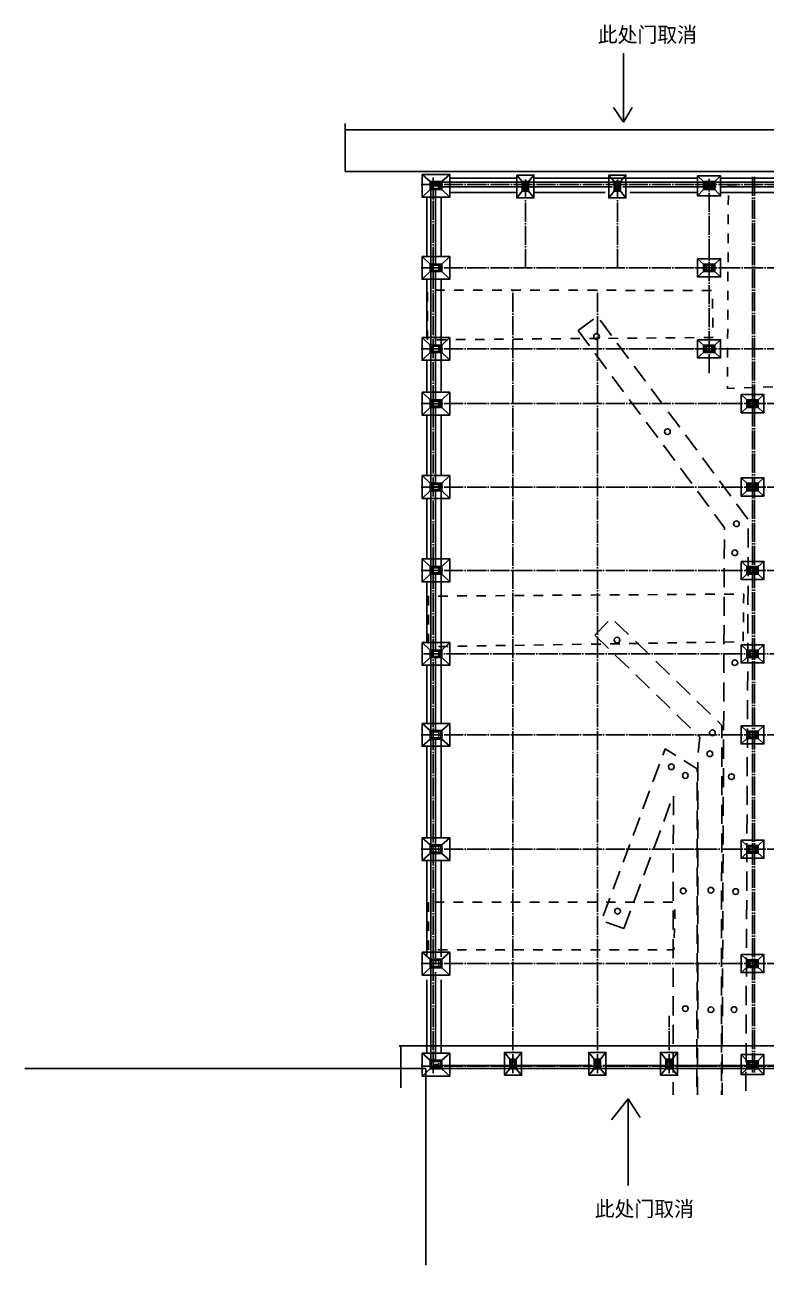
# Model space of a CAD drawing. Extents: x 69728788 to 150676229, y 15322671 to 43663798.
# Drawn here: x 75321055 to 75398821, y 20824467 to 20954609 of the extents above; entities that cross this region are included whole.
import ezdxf

# ---------------------------------------------------------------- set-up
doc = ezdxf.new("R2010")
doc.units = 0
doc.header["$LTSCALE"] = 1000
doc.header["$MEASUREMENT"] = 0
for name, pattern in [('DOTE', [2.42, 2, -0.2, 0.02, -0.2]), ('X5', [3, 2, -1]), ('X6', [2, 1, -1])]:
    doc.linetypes.add(name, pattern=pattern)
doc.layers.get('0').update_dxf_attribs({"linetype": 'CONTINUOUS'})
for name, color, linetype in [('DLSS', 4, 'CONTINUOUS'), ('DOTE', 251, 'DOTE'), ('JMD', 6, 'CONTINUOUS'), ('WALL', 4, 'CONTINUOUS'), ('基础', 2, 'CONTINUOUS'), ('基础堆坡线', 97, 'CONTINUOUS'), ('填充8#', 8, 'CONTINUOUS'), ('底图', 251, 'CONTINUOUS'), ('柱', 2, 'CONTINUOUS'), ('钢柱', 3, 'CONTINUOUS')]:
    doc.layers.add(name, color=color, linetype=linetype)

msp = doc.modelspace()

# ---------------------------------------------------------------- linework, layer by layer
at = {"color": 7}
for p, q in [((75383842.8, 20951631.2), (75383842.8, 20944377.2)), ((75383842.8, 20944377.2), (75382814.7, 20945920.1)), ((75383842.8, 20944377.2), (75384756.5, 20945920.1)), ((75384336.9, 20841929.3), (75382588.6, 20839714.8)), ((75384336.9, 20841929.3), (75384336.9, 20832831.4)), ((75384336.9, 20841929.3), (75385619, 20839947.9))]:
    msp.add_line(p, q, dxfattribs=at)
at = {"color": 1}
for p, q in [((75354671.3, 20944248.2), (75354671.3, 20939224.2)), ((75479851.3, 20943574), (75354671.3, 20943574)), ((75354671.3, 20939224.2), (75479851.3, 20939224.2)), ((75360326.8, 20847477.3), (75468512.4, 20847477.3)), ((75360489.9, 20843071.5), (75360489.9, 20847477.3)), ((75363132.1, 20845112.7), (75321054.6, 20845112.7)), ((75363132.1, 20845112.7), (75363132.1, 20824467.3))]:
    msp.add_line(p, q, dxfattribs=at)
at = {"layer": 'DLSS', "linetype": 'X6', "flags": 128}
for points, elevation in [([(75411498.6, 20916987), (75394751.5, 20916458.8), (75394858.1, 20937812.9), (75405546, 20937950)], 364.1), ([(75363286.7, 20921557.2), (75363290.9, 20926774), (75393191.7, 20926738.8), (75393223.4, 20921801.2), (75363286.7, 20921557.2)], -297.6), ([(75363387, 20889697.3), (75363381.9, 20894661.3), (75396464.8, 20894887.5), (75396403.9, 20889878.5), (75363688.3, 20889362.1)], 2904.2), ([(75363382.1, 20862544.7), (75363382.1, 20857557.8), (75389148.4, 20857557.8), (75389271.3, 20862562.6), (75363382.1, 20862544.7)], 2811.7)]:
    msp.add_lwpolyline(points, dxfattribs=dict(at, elevation=elevation))
at = {"layer": 'DOTE'}
for p, q in [((75363882.1, 20844612.7), (75363882.1, 20938612.7)), ((75373557.1, 20929112.7), (75373557.1, 20938612.7)), ((75383232.1, 20929112.7), (75383232.1, 20938612.7)), ((75397381.7, 20844695.7), (75397381.7, 20938695.7)), ((75397581.7, 20844695.7), (75397581.7, 20938695.7)), ((75362632.1, 20937862.7), (75472632.1, 20937862.7)), ((75392831.7, 20918048.7), (75392831.7, 20938445.7)), ((75362632.1, 20929112.7), (75472632.1, 20929112.7)), ((75372257.1, 20844612.7), (75372257.1, 20926763.4)), ((75381132.1, 20844612.7), (75381132.1, 20926753)), ((75362632.1, 20920612.7), (75472632.1, 20920612.7)), ((75362632.1, 20914862.7), (75472632.1, 20914862.7)), ((75362632.1, 20906112.7), (75472632.1, 20906112.7)), ((75362632.1, 20897362.7), (75472632.1, 20897362.7)), ((75362882.1, 20888612.7), (75472632.1, 20888612.7)), ((75362632.1, 20880112.7), (75472607.1, 20880112.7)), ((75362632.1, 20868112.7), (75472632.1, 20868112.7)), ((75362632.1, 20856112.7), (75472632.1, 20856112.7)), ((75388632.1, 20844612.7), (75388632.1, 20850612.7)), ((75362632.1, 20845362.7), (75472632.1, 20845362.7))]:
    msp.add_line(p, q, dxfattribs=at)
at = {"layer": 'JMD', "linetype": 'X5', "flags": 128}
for points, elevation in [([(75379103.5, 20922543.7), (75381112.1, 20924032.2), (75396947.5, 20902664.8), (75396688.6, 20842325.7)], 10297.1), ([(75379103.5, 20922543.7), (75394443.9, 20901844.2), (75394188.6, 20842336.5)], 10297.1), ([(75380843.9, 20890573.7), (75382585.8, 20892367), (75394184.6, 20881101), (75394163.3, 20878046.5), (75394128.1, 20842332.4)], 10340.2), ([(75380843.9, 20890573.7), (75391865.2, 20879868.6), (75391663.4, 20878198.2), (75391628.1, 20842334.9)], 10340.2), ([(75383882.2, 20859775.9), (75381539.2, 20860647.7), (75388232.1, 20878635.2), (75391588, 20876541.7), (75391554.3, 20842334.9)], 10375.4), ([(75383882.2, 20859775.9), (75389085.3, 20873759.3), (75389054.3, 20842337.4)], 10375.4)]:
    msp.add_lwpolyline(points, dxfattribs=dict(at, elevation=elevation))
at = {"layer": 'WALL'}
for p, q in [((75365632.1, 20938512.7), (75372657.1, 20938512.7)), ((75374457.1, 20938512.7), (75379282.1, 20938512.7)), ((75379282.1, 20938512.7), (75391631.7, 20938512.7)), ((75394031.7, 20938512.7), (75405631.7, 20938512.7)), ((75363632.1, 20845912.7), (75363632.1, 20937312.7)), ((75364132.1, 20929462.7), (75364132.1, 20937362.7)), ((75364732.1, 20938112.7), (75437132.1, 20938112.7)), ((75364782.1, 20937612.7), (75373282.1, 20937612.7)), ((75373832.1, 20937612.7), (75378657.1, 20937612.7)), ((75378657.1, 20937612.7), (75382682.1, 20937612.7)), ((75383782.1, 20937612.7), (75393556.7, 20937612.7)), ((75394106.7, 20937612.7), (75406256.7, 20937612.7)), ((75363232.1, 20930312.7), (75363232.1, 20936512.7)), ((75364732.1, 20930312.7), (75364732.1, 20936512.7)), ((75365632.1, 20937012.7), (75372657.1, 20937012.7)), ((75374457.1, 20937012.7), (75379282.1, 20937012.7)), ((75379282.1, 20937012.7), (75381932.1, 20937012.7)), ((75384532.1, 20937012.7), (75391631.7, 20937012.7)), ((75394031.7, 20937012.7), (75405631.7, 20937012.7)), ((75364132.1, 20920962.7), (75364132.1, 20928762.7)), ((75363232.1, 20921812.7), (75363232.1, 20927912.7)), ((75364732.1, 20920962.7), (75364732.1, 20927912.7)), ((75364132.1, 20915212.7), (75364132.1, 20920262.7)), ((75364732.1, 20916062.7), (75364732.1, 20920262.7)), ((75363232.1, 20916062.7), (75363232.1, 20919412.7)), ((75364132.1, 20906462.7), (75364132.1, 20914512.7)), ((75363232.1, 20907312.7), (75363232.1, 20913662.7)), ((75364732.1, 20907312.7), (75364732.1, 20913662.7)), ((75363232.1, 20898562.7), (75363232.1, 20904912.7)), ((75364132.1, 20897712.7), (75364132.1, 20905762.7)), ((75364732.1, 20897712.7), (75364732.1, 20905762.7)), ((75364132.1, 20888962.7), (75364132.1, 20897012.7)), ((75364732.1, 20888962.7), (75364732.1, 20897012.7)), ((75363232.1, 20889812.7), (75363232.1, 20896162.7)), ((75364132.1, 20880512.7), (75364132.1, 20888262.7)), ((75364732.1, 20881312.7), (75364732.1, 20888262.7)), ((75363232.1, 20881312.7), (75363232.1, 20887412.7)), ((75363232.1, 20869312.7), (75363232.1, 20878912.7)), ((75364132.1, 20868512.7), (75364132.1, 20879712.7)), ((75364732.1, 20869312.7), (75364732.1, 20879712.7)), ((75364132.1, 20856012.7), (75364132.1, 20869662.7)), ((75363232.1, 20862912.7), (75363232.1, 20866912.7)), ((75364732.1, 20862912.7), (75364732.1, 20866912.7)), ((75363232.1, 20856812.7), (75363232.1, 20862912.7)), ((75364732.1, 20856812.7), (75364732.1, 20862912.7)), ((75364132.1, 20850212.7), (75364132.1, 20855212.7)), ((75363232.1, 20851312.7), (75363232.1, 20854412.7)), ((75364732.1, 20851312.7), (75364732.1, 20854412.7)), ((75363232.1, 20846712.7), (75363232.1, 20851312.7)), ((75364732.1, 20846712.7), (75364732.1, 20851312.7)), ((75364132.1, 20845962.7), (75364132.1, 20850212.7)), ((75364732.1, 20845412.7), (75371982.1, 20845412.7)), ((75364732.1, 20845112.7), (75468962.1, 20845112.7)), ((75372532.1, 20845412.7), (75376557.1, 20845412.7)), ((75376557.1, 20845412.7), (75380582.1, 20845412.7)), ((75381682.1, 20845412.7), (75397056.7, 20845412.7)), ((75397606.7, 20845412.7), (75405356.7, 20845412.7))]:
    msp.add_line(p, q, dxfattribs=at)
at = {"layer": '基础'}
for points in [[(75362732.1, 20938912.7), (75365632.1, 20938912.7), (75365632.1, 20936512.7), (75362732.1, 20936512.7)], [(75372657.1, 20938837.7), (75374457.1, 20938837.7), (75374457.1, 20936437.7), (75372657.1, 20936437.7)], [(75382307.1, 20938837.7), (75384107.1, 20938837.7), (75384107.1, 20936437.7), (75382307.1, 20936437.7)], [(75391631.7, 20938762.7), (75394031.7, 20938762.7), (75394031.7, 20936662.7), (75391631.7, 20936662.7)], [(75362732.1, 20930312.7), (75365632.1, 20930312.7), (75365632.1, 20927912.7), (75362732.1, 20927912.7)], [(75391631.7, 20930062.7), (75394031.7, 20930062.7), (75394031.7, 20928162.7), (75391631.7, 20928162.7)], [(75362732.1, 20921812.7), (75365632.1, 20921812.7), (75365632.1, 20919412.7), (75362732.1, 20919412.7)], [(75391631.7, 20921562.7), (75394031.7, 20921562.7), (75394031.7, 20919662.7), (75391631.7, 20919662.7)], [(75362732.1, 20916062.7), (75365632.1, 20916062.7), (75365632.1, 20913662.7), (75362732.1, 20913662.7)], [(75396181.7, 20915812.7), (75398581.7, 20915812.7), (75398581.7, 20913912.7), (75396181.7, 20913912.7)], [(75362732.1, 20907312.7), (75365632.1, 20907312.7), (75365632.1, 20904912.7), (75362732.1, 20904912.7)], [(75396181.7, 20907062.7), (75398581.7, 20907062.7), (75398581.7, 20905162.7), (75396181.7, 20905162.7)], [(75362732.1, 20898562.7), (75365632.1, 20898562.7), (75365632.1, 20896162.7), (75362732.1, 20896162.7)], [(75396181.7, 20898312.7), (75398581.7, 20898312.7), (75398581.7, 20896412.7), (75396181.7, 20896412.7)], [(75362732.1, 20889812.7), (75365632.1, 20889812.7), (75365632.1, 20887412.7), (75362732.1, 20887412.7)], [(75396181.7, 20889562.7), (75398581.7, 20889562.7), (75398581.7, 20887662.7), (75396181.7, 20887662.7)], [(75362732.1, 20881312.7), (75365632.1, 20881312.7), (75365632.1, 20878912.7), (75362732.1, 20878912.7)], [(75396181.7, 20881062.7), (75398581.7, 20881062.7), (75398581.7, 20879162.7), (75396181.7, 20879162.7)], [(75362732.1, 20869312.7), (75365632.1, 20869312.7), (75365632.1, 20866912.7), (75362732.1, 20866912.7)], [(75396181.7, 20869062.7), (75398581.7, 20869062.7), (75398581.7, 20867162.7), (75396181.7, 20867162.7)], [(75362732.1, 20857312.7), (75365632.1, 20857312.7), (75365632.1, 20854912.7), (75362732.1, 20854912.7)], [(75396181.7, 20857062.7), (75398581.7, 20857062.7), (75398581.7, 20855162.7), (75396181.7, 20855162.7)], [(75362732.1, 20846712.7), (75365632.1, 20846712.7), (75365632.1, 20844312.7), (75362732.1, 20844312.7)], [(75371357.1, 20844387.7), (75373157.1, 20844387.7), (75373157.1, 20846787.7), (75371357.1, 20846787.7)], [(75380207.1, 20844387.7), (75382007.1, 20844387.7), (75382007.1, 20846787.7), (75380207.1, 20846787.7)], [(75387732.4, 20844387.7), (75389532.4, 20844387.7), (75389532.4, 20846787.7), (75387732.4, 20846787.7)], [(75396181.7, 20846562.7), (75398581.7, 20846562.7), (75398581.7, 20844462.7), (75396181.7, 20844462.7)]]:
    msp.add_lwpolyline(points, close=True, dxfattribs=at)
at = {"layer": '基础堆坡线'}
for p, q in [((75363582.1, 20938162.7), (75362732.1, 20938912.7)), ((75364782.1, 20938162.7), (75365632.1, 20938912.7)), ((75373232.1, 20938162.7), (75372657.1, 20938837.7)), ((75373878.7, 20938162.7), (75374457.1, 20938837.7)), ((75382882.1, 20938162.7), (75382307.1, 20938837.7)), ((75383528.7, 20938162.7), (75384107.1, 20938837.7)), ((75392231.7, 20938162.7), (75391631.7, 20938762.7)), ((75393431.7, 20938162.7), (75394031.7, 20938762.7)), ((75363582.1, 20937312.7), (75362732.1, 20936512.7)), ((75364782.1, 20937312.7), (75365632.1, 20936512.7)), ((75392231.7, 20937312.7), (75391631.7, 20936662.7)), ((75393431.7, 20937312.7), (75394031.7, 20936662.7)), ((75373232.1, 20937137.7), (75372657.1, 20936437.7)), ((75373882.1, 20937137.7), (75374457.1, 20936437.7)), ((75382882.1, 20937137.7), (75382307.1, 20936437.7)), ((75383532.1, 20937137.7), (75384107.1, 20936437.7)), ((75363582.1, 20929512.7), (75362732.1, 20930312.7)), ((75364782.1, 20929512.7), (75365632.1, 20930312.7)), ((75392231.7, 20929512.7), (75391631.7, 20930062.7)), ((75393431.7, 20929512.7), (75394031.7, 20930062.7)), ((75363582.1, 20928712.7), (75362732.1, 20927912.7)), ((75364782.1, 20928712.7), (75365632.1, 20927912.7)), ((75392231.7, 20928712.7), (75391631.7, 20928162.7)), ((75393431.7, 20928712.7), (75394031.7, 20928162.7)), ((75363582.1, 20921012.7), (75362732.1, 20921812.7)), ((75364782.1, 20921012.7), (75365632.1, 20921812.7)), ((75392231.7, 20921012.7), (75391631.7, 20921562.7)), ((75393431.7, 20921012.7), (75394031.7, 20921562.7)), ((75363582.1, 20920212.7), (75362732.1, 20919412.7)), ((75364782.1, 20920212.7), (75365632.1, 20919412.7)), ((75392231.7, 20920212.7), (75391631.7, 20919662.7)), ((75393431.7, 20920212.7), (75394031.7, 20919662.7)), ((75363582.1, 20915262.7), (75362732.1, 20916062.7)), ((75364782.1, 20915262.7), (75365632.1, 20916062.7)), ((75396781.7, 20915262.7), (75396181.7, 20915812.7)), ((75397981.7, 20915262.7), (75398581.7, 20915812.7)), ((75363582.1, 20914462.7), (75362732.1, 20913662.7)), ((75364782.1, 20914462.7), (75365632.1, 20913662.7)), ((75396781.7, 20914462.7), (75396181.7, 20913912.7)), ((75397981.7, 20914462.7), (75398581.7, 20913912.7)), ((75363582.1, 20906512.7), (75362732.1, 20907312.7)), ((75364782.1, 20906512.7), (75365632.1, 20907312.7)), ((75396781.7, 20906512.7), (75396181.7, 20907062.7)), ((75397981.7, 20906512.7), (75398581.7, 20907062.7)), ((75363582.1, 20905712.7), (75362732.1, 20904912.7)), ((75364782.1, 20905712.7), (75365632.1, 20904912.7)), ((75396781.7, 20905712.7), (75396181.7, 20905162.7)), ((75397981.7, 20905712.7), (75398581.7, 20905162.7)), ((75363582.1, 20897762.7), (75362732.1, 20898562.7)), ((75364782.1, 20897762.7), (75365632.1, 20898562.7)), ((75396781.7, 20897762.7), (75396181.7, 20898312.7)), ((75397981.7, 20897762.7), (75398581.7, 20898312.7)), ((75363582.1, 20896962.7), (75362732.1, 20896162.7)), ((75364782.1, 20896962.7), (75365632.1, 20896162.7)), ((75396781.7, 20896962.7), (75396181.7, 20896412.7)), ((75397981.7, 20896962.7), (75398581.7, 20896412.7)), ((75363582.1, 20889012.7), (75362732.1, 20889812.7)), ((75364782.1, 20889012.7), (75365632.1, 20889812.7)), ((75396781.7, 20889012.7), (75396181.7, 20889562.7)), ((75397981.7, 20889012.7), (75398581.7, 20889562.7)), ((75363582.1, 20888212.7), (75362732.1, 20887412.7)), ((75364782.1, 20888212.7), (75365632.1, 20887412.7)), ((75396781.7, 20888212.7), (75396181.7, 20887662.7)), ((75397981.7, 20888212.7), (75398581.7, 20887662.7)), ((75363582.1, 20880562.7), (75362732.1, 20881312.7)), ((75364782.1, 20880562.7), (75365632.1, 20881312.7)), ((75396781.7, 20880512.7), (75396181.7, 20881062.7)), ((75397981.7, 20880512.7), (75398581.7, 20881062.7)), ((75363582.1, 20879662.7), (75362732.1, 20878912.7)), ((75364782.1, 20879662.7), (75365632.1, 20878912.7)), ((75396781.7, 20879712.7), (75396181.7, 20879162.7)), ((75397981.7, 20879712.7), (75398581.7, 20879162.7)), ((75363582.1, 20868562.7), (75362732.1, 20869312.7)), ((75364782.1, 20868562.7), (75365632.1, 20869312.7)), ((75396781.7, 20868512.7), (75396181.7, 20869062.7)), ((75397981.7, 20868512.7), (75398581.7, 20869062.7)), ((75363582.1, 20867662.7), (75362732.1, 20866912.7)), ((75364782.1, 20867662.7), (75365632.1, 20866912.7)), ((75396781.7, 20867712.7), (75396181.7, 20867162.7)), ((75397981.7, 20867712.7), (75398581.7, 20867162.7)), ((75363582.1, 20856562.7), (75362732.1, 20857312.7)), ((75364782.1, 20856562.7), (75365632.1, 20857312.7)), ((75396781.7, 20856512.7), (75396181.7, 20857062.7)), ((75397981.7, 20856512.7), (75398581.7, 20857062.7)), ((75363582.1, 20855662.7), (75362732.1, 20854912.7)), ((75364782.1, 20855662.7), (75365632.1, 20854912.7)), ((75396781.7, 20855712.7), (75396181.7, 20855162.7)), ((75397981.7, 20855712.7), (75398581.7, 20855162.7)), ((75363582.1, 20845962.7), (75362732.1, 20846712.7)), ((75364782.1, 20845962.7), (75365632.1, 20846712.7)), ((75371932.1, 20846087.7), (75371357.1, 20846787.7)), ((75372582.1, 20846087.7), (75373157.1, 20846787.7)), ((75380782.1, 20846087.7), (75380207.1, 20846787.7)), ((75381432.1, 20846087.7), (75382007.1, 20846787.7)), ((75388307.4, 20846087.7), (75387732.4, 20846787.7)), ((75388957.4, 20846087.7), (75389532.4, 20846787.7)), ((75396781.7, 20845912.7), (75396181.7, 20846562.7)), ((75397981.7, 20845912.7), (75398581.7, 20846562.7)), ((75363582.1, 20845062.7), (75362732.1, 20844312.7)), ((75364782.1, 20845062.7), (75365632.1, 20844312.7)), ((75371932.1, 20845062.7), (75371357.1, 20844387.7)), ((75372578.7, 20845062.7), (75373157.1, 20844387.7)), ((75380782.1, 20845062.7), (75380207.1, 20844387.7)), ((75381428.7, 20845062.7), (75382007.1, 20844387.7)), ((75388307.4, 20845062.7), (75387732.4, 20844387.7)), ((75388954.1, 20845062.7), (75389532.4, 20844387.7)), ((75396781.7, 20845062.7), (75396181.7, 20844462.7)), ((75397981.7, 20845062.7), (75398581.7, 20844462.7))]:
    msp.add_line(p, q, dxfattribs=at)
for points in [[(75363582.1, 20937312.7), (75364182.1, 20937312.7), (75364782.1, 20937312.7), (75364782.1, 20937712.7), (75364782.1, 20938162.7), (75364182.1, 20938162.7), (75363582.1, 20938162.7)], [(75373232.1, 20937137.7), (75373232.1, 20937637.7), (75373232.1, 20938162.7), (75373557.1, 20938162.7), (75373882.1, 20938162.7), (75373882.1, 20937637.7), (75373882.1, 20937137.7)], [(75382882.1, 20937137.7), (75382882.1, 20937637.7), (75382882.1, 20938162.7), (75383207.1, 20938162.7), (75383532.1, 20938162.7), (75383532.1, 20937637.7), (75383532.1, 20937137.7)], [(75392231.7, 20937312.7), (75392831.7, 20937312.7), (75393431.7, 20937312.7), (75393431.7, 20937712.7), (75393431.7, 20938162.7), (75392831.7, 20938162.7), (75392231.7, 20938162.7)], [(75363582.1, 20928712.7), (75364182.1, 20928712.7), (75364782.1, 20928712.7), (75364782.1, 20929112.7), (75364782.1, 20929512.7), (75364182.1, 20929512.7), (75363582.1, 20929512.7)], [(75392231.7, 20928712.7), (75392831.7, 20928712.7), (75393431.7, 20928712.7), (75393431.7, 20929112.7), (75393431.7, 20929512.7), (75392831.7, 20929512.7), (75392231.7, 20929512.7)], [(75363582.1, 20920212.7), (75364182.1, 20920212.7), (75364782.1, 20920212.7), (75364782.1, 20920612.7), (75364782.1, 20921012.7), (75364182.1, 20921012.7), (75363582.1, 20921012.7)], [(75392231.7, 20920212.7), (75392831.7, 20920212.7), (75393431.7, 20920212.7), (75393431.7, 20920612.7), (75393431.7, 20921012.7), (75392831.7, 20921012.7), (75392231.7, 20921012.7)], [(75363582.1, 20914462.7), (75364182.1, 20914462.7), (75364782.1, 20914462.7), (75364782.1, 20914862.7), (75364782.1, 20915262.7), (75364182.1, 20915262.7), (75363582.1, 20915262.7)], [(75396781.7, 20914462.7), (75397381.7, 20914462.7), (75397981.7, 20914462.7), (75397981.7, 20914862.7), (75397981.7, 20915262.7), (75397381.7, 20915262.7), (75396781.7, 20915262.7)], [(75363582.1, 20905712.7), (75364182.1, 20905712.7), (75364782.1, 20905712.7), (75364782.1, 20906112.7), (75364782.1, 20906512.7), (75364182.1, 20906512.7), (75363582.1, 20906512.7)], [(75396781.7, 20905712.7), (75397381.7, 20905712.7), (75397981.7, 20905712.7), (75397981.7, 20906112.7), (75397981.7, 20906512.7), (75397381.7, 20906512.7), (75396781.7, 20906512.7)], [(75363582.1, 20896962.7), (75364182.1, 20896962.7), (75364782.1, 20896962.7), (75364782.1, 20897362.7), (75364782.1, 20897762.7), (75364182.1, 20897762.7), (75363582.1, 20897762.7)], [(75396781.7, 20896962.7), (75397381.7, 20896962.7), (75397981.7, 20896962.7), (75397981.7, 20897362.7), (75397981.7, 20897762.7), (75397381.7, 20897762.7), (75396781.7, 20897762.7)], [(75363582.1, 20888212.7), (75364182.1, 20888212.7), (75364782.1, 20888212.7), (75364782.1, 20888612.7), (75364782.1, 20889012.7), (75364182.1, 20889012.7), (75363582.1, 20889012.7)], [(75396781.7, 20888212.7), (75397381.7, 20888212.7), (75397981.7, 20888212.7), (75397981.7, 20888612.7), (75397981.7, 20889012.7), (75397381.7, 20889012.7), (75396781.7, 20889012.7)], [(75363582.1, 20879662.7), (75364182.1, 20879662.7), (75364782.1, 20879662.7), (75364782.1, 20880112.7), (75364782.1, 20880562.7), (75364182.1, 20880562.7), (75363582.1, 20880562.7)], [(75396781.7, 20879712.7), (75397381.7, 20879712.7), (75397981.7, 20879712.7), (75397981.7, 20880112.7), (75397981.7, 20880512.7), (75397381.7, 20880512.7), (75396781.7, 20880512.7)], [(75363582.1, 20867662.7), (75364182.1, 20867662.7), (75364782.1, 20867662.7), (75364782.1, 20868112.7), (75364782.1, 20868562.7), (75364182.1, 20868562.7), (75363582.1, 20868562.7)], [(75396781.7, 20867712.7), (75397381.7, 20867712.7), (75397981.7, 20867712.7), (75397981.7, 20868112.7), (75397981.7, 20868512.7), (75397381.7, 20868512.7), (75396781.7, 20868512.7)], [(75363582.1, 20855662.7), (75364182.1, 20855662.7), (75364782.1, 20855662.7), (75364782.1, 20856112.7), (75364782.1, 20856562.7), (75364182.1, 20856562.7), (75363582.1, 20856562.7)], [(75396781.7, 20855712.7), (75397381.7, 20855712.7), (75397981.7, 20855712.7), (75397981.7, 20856112.7), (75397981.7, 20856512.7), (75397381.7, 20856512.7), (75396781.7, 20856512.7)], [(75371932.1, 20846087.7), (75371932.1, 20845587.7), (75371932.1, 20845062.7), (75372257.1, 20845062.7), (75372582.1, 20845062.7), (75372582.1, 20845587.7), (75372582.1, 20846087.7)], [(75380782.1, 20846087.7), (75380782.1, 20845587.7), (75380782.1, 20845062.7), (75381107.1, 20845062.7), (75381432.1, 20845062.7), (75381432.1, 20845587.7), (75381432.1, 20846087.7)], [(75388307.4, 20846087.7), (75388307.4, 20845587.7), (75388307.4, 20845062.7), (75388632.4, 20845062.7), (75388957.4, 20845062.7), (75388957.4, 20845587.7), (75388957.4, 20846087.7)], [(75363582.1, 20845062.7), (75364182.1, 20845062.7), (75364782.1, 20845062.7), (75364782.1, 20845512.7), (75364782.1, 20845962.7), (75364182.1, 20845962.7), (75363582.1, 20845962.7)], [(75396781.7, 20845062.7), (75397381.7, 20845062.7), (75397981.7, 20845062.7), (75397981.7, 20845512.7), (75397981.7, 20845912.7), (75397381.7, 20845912.7), (75396781.7, 20845912.7)]]:
    msp.add_lwpolyline(points, close=True, dxfattribs=at)
at = {"layer": '填充8#'}
for points in [[(75363712.1, 20937442.7), (75364182.1, 20937442.7), (75364652.1, 20937442.7), (75364652.1, 20937712.7), (75364652.1, 20937982.7), (75364182.1, 20937982.7), (75363712.1, 20937982.7), (75363712.1, 20937442.7)], [(75373357.1, 20937292.7), (75373357.1, 20937637.7), (75373357.1, 20937982.7), (75373557.1, 20937982.7), (75373757.1, 20937982.7), (75373757.1, 20937637.7), (75373757.1, 20937292.7), (75373357.1, 20937292.7)], [(75383007.1, 20937292.7), (75383007.1, 20937637.7), (75383007.1, 20937982.7), (75383207.1, 20937982.7), (75383407.1, 20937982.7), (75383407.1, 20937637.7), (75383407.1, 20937292.7), (75383007.1, 20937292.7)], [(75392391.7, 20937482.7), (75392831.7, 20937482.7), (75393271.7, 20937482.7), (75393271.7, 20937712.7), (75393271.7, 20937942.7), (75392831.7, 20937942.7), (75392391.7, 20937942.7), (75392391.7, 20937482.7)], [(75363712.1, 20928842.7), (75364182.1, 20928842.7), (75364652.1, 20928842.7), (75364652.1, 20929112.7), (75364652.1, 20929382.7), (75364182.1, 20929382.7), (75363712.1, 20929382.7), (75363712.1, 20928842.7)], [(75392391.7, 20928882.7), (75392831.7, 20928882.7), (75393271.7, 20928882.7), (75393271.7, 20929112.7), (75393271.7, 20929342.7), (75392831.7, 20929342.7), (75392391.7, 20929342.7), (75392391.7, 20928882.7)], [(75363712.1, 20920342.7), (75364182.1, 20920342.7), (75364652.1, 20920342.7), (75364652.1, 20920612.7), (75364652.1, 20920882.7), (75364182.1, 20920882.7), (75363712.1, 20920882.7), (75363712.1, 20920342.7)], [(75392391.7, 20920382.7), (75392831.7, 20920382.7), (75393271.7, 20920382.7), (75393271.7, 20920612.7), (75393271.7, 20920842.7), (75392831.7, 20920842.7), (75392391.7, 20920842.7), (75392391.7, 20920382.7)], [(75363712.1, 20914592.7), (75364182.1, 20914592.7), (75364652.1, 20914592.7), (75364652.1, 20914862.7), (75364652.1, 20915132.7), (75364182.1, 20915132.7), (75363712.1, 20915132.7), (75363712.1, 20914592.7)], [(75396941.7, 20914632.7), (75397381.7, 20914632.7), (75397821.7, 20914632.7), (75397821.7, 20914862.7), (75397821.7, 20915092.7), (75397381.7, 20915092.7), (75396941.7, 20915092.7), (75396941.7, 20914632.7)], [(75363712.1, 20905842.7), (75364182.1, 20905842.7), (75364652.1, 20905842.7), (75364652.1, 20906112.7), (75364652.1, 20906382.7), (75364182.1, 20906382.7), (75363712.1, 20906382.7), (75363712.1, 20905842.7)], [(75396941.7, 20905882.7), (75397381.7, 20905882.7), (75397821.7, 20905882.7), (75397821.7, 20906112.7), (75397821.7, 20906342.7), (75397381.7, 20906342.7), (75396941.7, 20906342.7), (75396941.7, 20905882.7)], [(75363712.1, 20897092.7), (75364182.1, 20897092.7), (75364652.1, 20897092.7), (75364652.1, 20897362.7), (75364652.1, 20897632.7), (75364182.1, 20897632.7), (75363712.1, 20897632.7), (75363712.1, 20897092.7)], [(75396941.7, 20897132.7), (75397381.7, 20897132.7), (75397821.7, 20897132.7), (75397821.7, 20897362.7), (75397821.7, 20897592.7), (75397381.7, 20897592.7), (75396941.7, 20897592.7), (75396941.7, 20897132.7)], [(75363712.1, 20888342.7), (75364182.1, 20888342.7), (75364652.1, 20888342.7), (75364652.1, 20888612.7), (75364652.1, 20888882.7), (75364182.1, 20888882.7), (75363712.1, 20888882.7), (75363712.1, 20888342.7)], [(75396941.7, 20888382.7), (75397381.7, 20888382.7), (75397821.7, 20888382.7), (75397821.7, 20888612.7), (75397821.7, 20888842.7), (75397381.7, 20888842.7), (75396941.7, 20888842.7), (75396941.7, 20888382.7)], [(75363677.1, 20879792.7), (75364182.1, 20879792.7), (75364687.1, 20879792.7), (75364687.1, 20880112.7), (75364687.1, 20880432.7), (75364182.1, 20880432.7), (75363677.1, 20880432.7), (75363677.1, 20879792.7)], [(75396931.7, 20879867.7), (75397381.7, 20879867.7), (75397831.7, 20879867.7), (75397831.7, 20880112.7), (75397831.7, 20880357.7), (75397381.7, 20880357.7), (75396931.7, 20880357.7), (75396931.7, 20879867.7)], [(75363677.1, 20867792.7), (75364182.1, 20867792.7), (75364687.1, 20867792.7), (75364687.1, 20868112.7), (75364687.1, 20868432.7), (75364182.1, 20868432.7), (75363677.1, 20868432.7), (75363677.1, 20867792.7)], [(75396931.7, 20867867.7), (75397381.7, 20867867.7), (75397831.7, 20867867.7), (75397831.7, 20868112.7), (75397831.7, 20868357.7), (75397381.7, 20868357.7), (75396931.7, 20868357.7), (75396931.7, 20867867.7)], [(75363677.1, 20855792.7), (75364182.1, 20855792.7), (75364687.1, 20855792.7), (75364687.1, 20856112.7), (75364687.1, 20856432.7), (75364182.1, 20856432.7), (75363677.1, 20856432.7), (75363677.1, 20855792.7)], [(75396931.7, 20855867.7), (75397381.7, 20855867.7), (75397831.7, 20855867.7), (75397831.7, 20856112.7), (75397831.7, 20856357.7), (75397381.7, 20856357.7), (75396931.7, 20856357.7), (75396931.7, 20855867.7)], [(75363677.1, 20845192.7), (75364182.1, 20845192.7), (75364687.1, 20845192.7), (75364687.1, 20845512.7), (75364687.1, 20845832.7), (75364182.1, 20845832.7), (75363677.1, 20845832.7), (75363677.1, 20845192.7)], [(75372057.1, 20845932.7), (75372057.1, 20845587.7), (75372057.1, 20845242.7), (75372257.1, 20845242.7), (75372457.1, 20845242.7), (75372457.1, 20845587.7), (75372457.1, 20845932.7), (75372057.1, 20845932.7)], [(75380907.1, 20845932.7), (75380907.1, 20845587.7), (75380907.1, 20845242.7), (75381107.1, 20845242.7), (75381307.1, 20845242.7), (75381307.1, 20845587.7), (75381307.1, 20845932.7), (75380907.1, 20845932.7)], [(75388432.4, 20845932.7), (75388432.4, 20845587.7), (75388432.4, 20845242.7), (75388632.4, 20845242.7), (75388832.4, 20845242.7), (75388832.4, 20845587.7), (75388832.4, 20845932.7), (75388432.4, 20845932.7)], [(75396931.7, 20845267.7), (75397381.7, 20845267.7), (75397831.7, 20845267.7), (75397831.7, 20845512.7), (75397831.7, 20845757.7), (75397381.7, 20845757.7), (75396931.7, 20845757.7), (75396931.7, 20845267.7)]]:
    msp.add_lwpolyline(points, dxfattribs=at)
at = {"layer": '底图', "linetype": 'Continuous'}
for centre in [(75381032.6, 20921905.2, 10297.1), (75388454.9, 20911920.8, 9926.4), (75395695.7, 20902254.5, 10229.3), (75395521, 20899213, 10372.8), (75383174.8, 20890052.3, 10340.2), (75395535, 20887681.4, 10540.2), (75393180.5, 20880333.7, 10328.3), (75392913.4, 20878122.4, 10413.7), (75388869.7, 20876764.2, 10350.5), (75390337.4, 20875848.6, 10276.1), (75395169.6, 20875723.6, 10132.4), (75390126.2, 20863736.5, 10093.7), (75393019.1, 20863806.4), (75395618.2, 20863663.4, 9926), (75383229.1, 20861605.2, 10375.4), (75390337.6, 20851384.7, 9270.7), (75393020.4, 20851273.8), (75395447.4, 20851282.9, 12058.1)]:
    msp.add_circle(centre, 300, dxfattribs=at)
at = {"layer": '柱'}
for points in [[(75363632.1, 20937362.7), (75364182.1, 20937362.7), (75364732.1, 20937362.7), (75364732.1, 20937712.7), (75364732.1, 20938112.7), (75364182.1, 20938112.7), (75363632.1, 20938112.7)], [(75373282.1, 20937187.7), (75373282.1, 20937637.7), (75373282.1, 20938112.7), (75373557.1, 20938112.7), (75373832.1, 20938112.7), (75373832.1, 20937637.7), (75373832.1, 20937187.7)], [(75382932.1, 20937187.7), (75382932.1, 20937637.7), (75382932.1, 20938112.7), (75383207.1, 20938112.7), (75383482.1, 20938112.7), (75383482.1, 20937637.7), (75383482.1, 20937187.7)], [(75392281.7, 20937362.7), (75392831.7, 20937362.7), (75393381.7, 20937362.7), (75393381.7, 20937712.7), (75393381.7, 20938112.7), (75392831.7, 20938112.7), (75392281.7, 20938112.7)], [(75363632.1, 20928762.7), (75364182.1, 20928762.7), (75364732.1, 20928762.7), (75364732.1, 20929112.7), (75364732.1, 20929462.7), (75364182.1, 20929462.7), (75363632.1, 20929462.7)], [(75392281.7, 20928762.7), (75392831.7, 20928762.7), (75393381.7, 20928762.7), (75393381.7, 20929112.7), (75393381.7, 20929462.7), (75392831.7, 20929462.7), (75392281.7, 20929462.7)], [(75363632.1, 20920262.7), (75364182.1, 20920262.7), (75364732.1, 20920262.7), (75364732.1, 20920612.7), (75364732.1, 20920962.7), (75364182.1, 20920962.7), (75363632.1, 20920962.7)], [(75392281.7, 20920262.7), (75392831.7, 20920262.7), (75393381.7, 20920262.7), (75393381.7, 20920612.7), (75393381.7, 20920962.7), (75392831.7, 20920962.7), (75392281.7, 20920962.7)], [(75363632.1, 20914512.7), (75364182.1, 20914512.7), (75364732.1, 20914512.7), (75364732.1, 20914862.7), (75364732.1, 20915212.7), (75364182.1, 20915212.7), (75363632.1, 20915212.7)], [(75396831.7, 20914512.7), (75397381.7, 20914512.7), (75397931.7, 20914512.7), (75397931.7, 20914862.7), (75397931.7, 20915212.7), (75397381.7, 20915212.7), (75396831.7, 20915212.7)], [(75363632.1, 20905762.7), (75364182.1, 20905762.7), (75364732.1, 20905762.7), (75364732.1, 20906112.7), (75364732.1, 20906462.7), (75364182.1, 20906462.7), (75363632.1, 20906462.7)], [(75396831.7, 20905762.7), (75397381.7, 20905762.7), (75397931.7, 20905762.7), (75397931.7, 20906112.7), (75397931.7, 20906462.7), (75397381.7, 20906462.7), (75396831.7, 20906462.7)], [(75363632.1, 20897012.7), (75364182.1, 20897012.7), (75364732.1, 20897012.7), (75364732.1, 20897362.7), (75364732.1, 20897712.7), (75364182.1, 20897712.7), (75363632.1, 20897712.7)], [(75396831.7, 20897012.7), (75397381.7, 20897012.7), (75397931.7, 20897012.7), (75397931.7, 20897362.7), (75397931.7, 20897712.7), (75397381.7, 20897712.7), (75396831.7, 20897712.7)], [(75363632.1, 20888262.7), (75364182.1, 20888262.7), (75364732.1, 20888262.7), (75364732.1, 20888612.7), (75364732.1, 20888962.7), (75364182.1, 20888962.7), (75363632.1, 20888962.7)], [(75396831.7, 20888262.7), (75397381.7, 20888262.7), (75397931.7, 20888262.7), (75397931.7, 20888612.7), (75397931.7, 20888962.7), (75397381.7, 20888962.7), (75396831.7, 20888962.7)], [(75363632.1, 20879712.7), (75364182.1, 20879712.7), (75364732.1, 20879712.7), (75364732.1, 20880112.7), (75364732.1, 20880512.7), (75364182.1, 20880512.7), (75363632.1, 20880512.7)], [(75396831.7, 20879762.7), (75397381.7, 20879762.7), (75397931.7, 20879762.7), (75397931.7, 20880112.7), (75397931.7, 20880462.7), (75397381.7, 20880462.7), (75396831.7, 20880462.7)], [(75363632.1, 20867712.7), (75364182.1, 20867712.7), (75364732.1, 20867712.7), (75364732.1, 20868112.7), (75364732.1, 20868512.7), (75364182.1, 20868512.7), (75363632.1, 20868512.7)], [(75396831.7, 20867762.7), (75397381.7, 20867762.7), (75397931.7, 20867762.7), (75397931.7, 20868112.7), (75397931.7, 20868462.7), (75397381.7, 20868462.7), (75396831.7, 20868462.7)], [(75363632.1, 20855712.7), (75364182.1, 20855712.7), (75364732.1, 20855712.7), (75364732.1, 20856112.7), (75364732.1, 20856512.7), (75364182.1, 20856512.7), (75363632.1, 20856512.7)], [(75396831.7, 20855762.7), (75397381.7, 20855762.7), (75397931.7, 20855762.7), (75397931.7, 20856112.7), (75397931.7, 20856462.7), (75397381.7, 20856462.7), (75396831.7, 20856462.7)], [(75363632.1, 20845112.7), (75364182.1, 20845112.7), (75364732.1, 20845112.7), (75364732.1, 20845512.7), (75364732.1, 20845912.7), (75364182.1, 20845912.7), (75363632.1, 20845912.7)], [(75371982.1, 20846037.7), (75371982.1, 20845587.7), (75371982.1, 20845112.7), (75372257.1, 20845112.7), (75372532.1, 20845112.7), (75372532.1, 20845587.7), (75372532.1, 20846037.7)], [(75380832.1, 20846037.7), (75380832.1, 20845587.7), (75380832.1, 20845112.7), (75381107.1, 20845112.7), (75381382.1, 20845112.7), (75381382.1, 20845587.7), (75381382.1, 20846037.7)], [(75388357.4, 20846037.7), (75388357.4, 20845587.7), (75388357.4, 20845112.7), (75388632.4, 20845112.7), (75388907.4, 20845112.7), (75388907.4, 20845587.7), (75388907.4, 20846037.7)], [(75396831.7, 20845112.7), (75397381.7, 20845112.7), (75397931.7, 20845112.7), (75397931.7, 20845512.7), (75397931.7, 20845862.7), (75397381.7, 20845862.7), (75396831.7, 20845862.7)]]:
    msp.add_lwpolyline(points, close=True, dxfattribs=at)
at = {"layer": '钢柱'}
for points in [[(75363882.1, 20937862.7), (75363882.1, 20937562.7), (75363894.1, 20937562.7), (75363894.1, 20937708.7), (75364470.1, 20937708.7), (75364470.1, 20937562.7), (75364482.1, 20937562.7), (75364482.1, 20937862.7), (75364470.1, 20937862.7), (75364470.1, 20937716.7), (75363894.1, 20937716.7), (75363894.1, 20937862.7)], [(75373432.1, 20937412.7), (75373682.1, 20937412.7), (75373682.1, 20937422.7), (75373560.1, 20937422.7), (75373560.1, 20937852.7), (75373682.1, 20937852.7), (75373682.1, 20937862.7), (75373432.1, 20937862.7), (75373432.1, 20937852.7), (75373554.1, 20937852.7), (75373554.1, 20937422.7), (75373432.1, 20937422.7)], [(75383082.1, 20937412.7), (75383332.1, 20937412.7), (75383332.1, 20937422.7), (75383210.1, 20937422.7), (75383210.1, 20937852.7), (75383332.1, 20937852.7), (75383332.1, 20937862.7), (75383082.1, 20937862.7), (75383082.1, 20937852.7), (75383204.1, 20937852.7), (75383204.1, 20937422.7), (75383082.1, 20937422.7)], [(75392531.7, 20937837.7), (75392531.7, 20937587.7), (75392543.7, 20937587.7), (75392543.7, 20937708.7), (75393119.7, 20937708.7), (75393119.7, 20937587.7), (75393131.7, 20937587.7), (75393131.7, 20937837.7), (75393119.7, 20937837.7), (75393119.7, 20937716.7), (75392543.7, 20937716.7), (75392543.7, 20937837.7)], [(75363882.1, 20929262.7), (75363882.1, 20928962.7), (75363894.1, 20928962.7), (75363894.1, 20929108.7), (75364470.1, 20929108.7), (75364470.1, 20928962.7), (75364482.1, 20928962.7), (75364482.1, 20929262.7), (75364470.1, 20929262.7), (75364470.1, 20929116.7), (75363894.1, 20929116.7), (75363894.1, 20929262.7)], [(75392531.7, 20929237.7), (75392531.7, 20928987.7), (75392543.7, 20928987.7), (75392543.7, 20929108.7), (75393119.7, 20929108.7), (75393119.7, 20928987.7), (75393131.7, 20928987.7), (75393131.7, 20929237.7), (75393119.7, 20929237.7), (75393119.7, 20929116.7), (75392543.7, 20929116.7), (75392543.7, 20929237.7)], [(75363882.1, 20920762.7), (75363882.1, 20920462.7), (75363894.1, 20920462.7), (75363894.1, 20920608.7), (75364470.1, 20920608.7), (75364470.1, 20920462.7), (75364482.1, 20920462.7), (75364482.1, 20920762.7), (75364470.1, 20920762.7), (75364470.1, 20920616.7), (75363894.1, 20920616.7), (75363894.1, 20920762.7)], [(75392531.7, 20920737.7), (75392531.7, 20920487.7), (75392543.7, 20920487.7), (75392543.7, 20920608.7), (75393119.7, 20920608.7), (75393119.7, 20920487.7), (75393131.7, 20920487.7), (75393131.7, 20920737.7), (75393119.7, 20920737.7), (75393119.7, 20920616.7), (75392543.7, 20920616.7), (75392543.7, 20920737.7)], [(75363882.1, 20915012.7), (75363882.1, 20914712.7), (75363894.1, 20914712.7), (75363894.1, 20914858.7), (75364470.1, 20914858.7), (75364470.1, 20914712.7), (75364482.1, 20914712.7), (75364482.1, 20915012.7), (75364470.1, 20915012.7), (75364470.1, 20914866.7), (75363894.1, 20914866.7), (75363894.1, 20915012.7)], [(75397081.7, 20914987.7), (75397081.7, 20914737.7), (75397093.7, 20914737.7), (75397093.7, 20914858.7), (75397669.7, 20914858.7), (75397669.7, 20914737.7), (75397681.7, 20914737.7), (75397681.7, 20914987.7), (75397669.7, 20914987.7), (75397669.7, 20914866.7), (75397093.7, 20914866.7), (75397093.7, 20914987.7)], [(75363882.1, 20906262.7), (75363882.1, 20905962.7), (75363894.1, 20905962.7), (75363894.1, 20906108.7), (75364470.1, 20906108.7), (75364470.1, 20905962.7), (75364482.1, 20905962.7), (75364482.1, 20906262.7), (75364470.1, 20906262.7), (75364470.1, 20906116.7), (75363894.1, 20906116.7), (75363894.1, 20906262.7)], [(75397081.7, 20906237.7), (75397081.7, 20905987.7), (75397093.7, 20905987.7), (75397093.7, 20906108.7), (75397669.7, 20906108.7), (75397669.7, 20905987.7), (75397681.7, 20905987.7), (75397681.7, 20906237.7), (75397669.7, 20906237.7), (75397669.7, 20906116.7), (75397093.7, 20906116.7), (75397093.7, 20906237.7)], [(75363882.1, 20897512.7), (75363882.1, 20897212.7), (75363894.1, 20897212.7), (75363894.1, 20897358.7), (75364470.1, 20897358.7), (75364470.1, 20897212.7), (75364482.1, 20897212.7), (75364482.1, 20897512.7), (75364470.1, 20897512.7), (75364470.1, 20897366.7), (75363894.1, 20897366.7), (75363894.1, 20897512.7)], [(75397081.7, 20897487.7), (75397081.7, 20897237.7), (75397093.7, 20897237.7), (75397093.7, 20897358.7), (75397669.7, 20897358.7), (75397669.7, 20897237.7), (75397681.7, 20897237.7), (75397681.7, 20897487.7), (75397669.7, 20897487.7), (75397669.7, 20897366.7), (75397093.7, 20897366.7), (75397093.7, 20897487.7)], [(75363882.1, 20888762.7), (75363882.1, 20888462.7), (75363894.1, 20888462.7), (75363894.1, 20888608.7), (75364470.1, 20888608.7), (75364470.1, 20888462.7), (75364482.1, 20888462.7), (75364482.1, 20888762.7), (75364470.1, 20888762.7), (75364470.1, 20888616.7), (75363894.1, 20888616.7), (75363894.1, 20888762.7)], [(75397081.7, 20888737.7), (75397081.7, 20888487.7), (75397093.7, 20888487.7), (75397093.7, 20888608.7), (75397669.7, 20888608.7), (75397669.7, 20888487.7), (75397681.7, 20888487.7), (75397681.7, 20888737.7), (75397669.7, 20888737.7), (75397669.7, 20888616.7), (75397093.7, 20888616.7), (75397093.7, 20888737.7)], [(75363882.1, 20880262.7), (75363882.1, 20879962.7), (75363894.1, 20879962.7), (75363894.1, 20880108.7), (75364470.1, 20880108.7), (75364470.1, 20879962.7), (75364482.1, 20879962.7), (75364482.1, 20880262.7), (75364470.1, 20880262.7), (75364470.1, 20880116.7), (75363894.1, 20880116.7), (75363894.1, 20880262.7)], [(75397081.7, 20880237.7), (75397081.7, 20879987.7), (75397093.7, 20879987.7), (75397093.7, 20880108.7), (75397669.7, 20880108.7), (75397669.7, 20879987.7), (75397681.7, 20879987.7), (75397681.7, 20880237.7), (75397669.7, 20880237.7), (75397669.7, 20880116.7), (75397093.7, 20880116.7), (75397093.7, 20880237.7)], [(75363882.1, 20868262.7), (75363882.1, 20867962.7), (75363894.1, 20867962.7), (75363894.1, 20868108.7), (75364470.1, 20868108.7), (75364470.1, 20867962.7), (75364482.1, 20867962.7), (75364482.1, 20868262.7), (75364470.1, 20868262.7), (75364470.1, 20868116.7), (75363894.1, 20868116.7), (75363894.1, 20868262.7)], [(75397081.7, 20868237.7), (75397081.7, 20867987.7), (75397093.7, 20867987.7), (75397093.7, 20868108.7), (75397669.7, 20868108.7), (75397669.7, 20867987.7), (75397681.7, 20867987.7), (75397681.7, 20868237.7), (75397669.7, 20868237.7), (75397669.7, 20868116.7), (75397093.7, 20868116.7), (75397093.7, 20868237.7)], [(75363882.1, 20856262.7), (75363882.1, 20855962.7), (75363894.1, 20855962.7), (75363894.1, 20856108.7), (75364470.1, 20856108.7), (75364470.1, 20855962.7), (75364482.1, 20855962.7), (75364482.1, 20856262.7), (75364470.1, 20856262.7), (75364470.1, 20856116.7), (75363894.1, 20856116.7), (75363894.1, 20856262.7)], [(75397081.7, 20856237.7), (75397081.7, 20855987.7), (75397093.7, 20855987.7), (75397093.7, 20856108.7), (75397669.7, 20856108.7), (75397669.7, 20855987.7), (75397681.7, 20855987.7), (75397681.7, 20856237.7), (75397669.7, 20856237.7), (75397669.7, 20856116.7), (75397093.7, 20856116.7), (75397093.7, 20856237.7)], [(75363882.1, 20845662.7), (75363882.1, 20845362.7), (75363894.1, 20845362.7), (75363894.1, 20845508.7), (75364470.1, 20845508.7), (75364470.1, 20845362.7), (75364482.1, 20845362.7), (75364482.1, 20845662.7), (75364470.1, 20845662.7), (75364470.1, 20845516.7), (75363894.1, 20845516.7), (75363894.1, 20845662.7)], [(75372132.1, 20845812.7), (75372382.1, 20845812.7), (75372382.1, 20845802.7), (75372260.1, 20845802.7), (75372260.1, 20845372.7), (75372382.1, 20845372.7), (75372382.1, 20845362.7), (75372132.1, 20845362.7), (75372132.1, 20845372.7), (75372254.1, 20845372.7), (75372254.1, 20845802.7), (75372132.1, 20845802.7)], [(75380982.1, 20845812.7), (75381232.1, 20845812.7), (75381232.1, 20845802.7), (75381110.1, 20845802.7), (75381110.1, 20845372.7), (75381232.1, 20845372.7), (75381232.1, 20845362.7), (75380982.1, 20845362.7), (75380982.1, 20845372.7), (75381104.1, 20845372.7), (75381104.1, 20845802.7), (75380982.1, 20845802.7)], [(75388507.4, 20845812.7), (75388757.4, 20845812.7), (75388757.4, 20845802.7), (75388635.4, 20845802.7), (75388635.4, 20845372.7), (75388757.4, 20845372.7), (75388757.4, 20845362.7), (75388507.4, 20845362.7), (75388507.4, 20845372.7), (75388629.4, 20845372.7), (75388629.4, 20845802.7), (75388507.4, 20845802.7)], [(75397081.7, 20845637.7), (75397081.7, 20845387.7), (75397093.7, 20845387.7), (75397093.7, 20845508.7), (75397669.7, 20845508.7), (75397669.7, 20845387.7), (75397681.7, 20845387.7), (75397681.7, 20845637.7), (75397669.7, 20845637.7), (75397669.7, 20845516.7), (75397093.7, 20845516.7), (75397093.7, 20845637.7)]]:
    msp.add_lwpolyline(points, close=True, dxfattribs=at)

# ---------------------------------------------------------------- texts
at = {"color": 1}
for p in [(75381158.5, 20952773.5), (75380840.3, 20829574.6)]:
    msp.add_text('此处门取消', height=1600, dxfattribs=at).set_placement(p)

doc.saveas('drawing.dxf')
